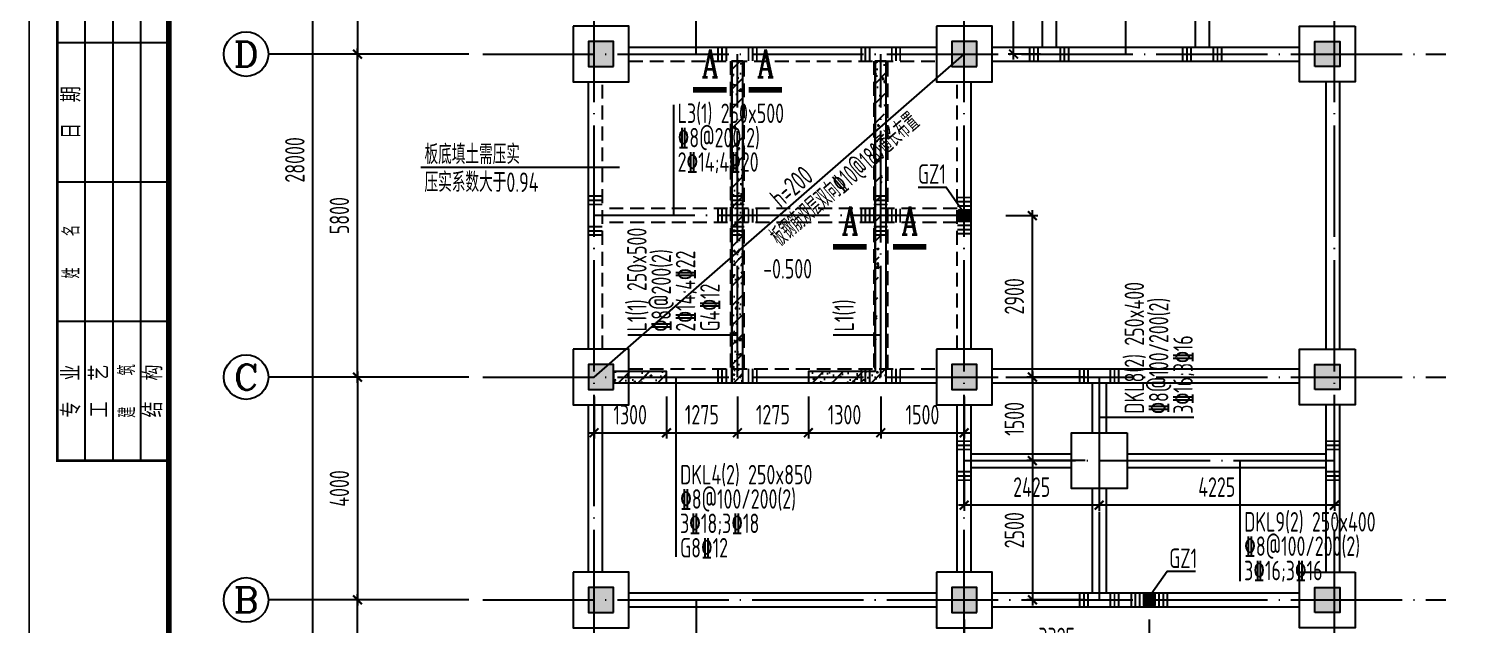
# Model space of a CAD drawing. Extents: x 297659 to 993057, y 192802 to 252212.
# Drawn here: x 646237 to 672320, y 208372 to 219072 of the extents above; entities that cross this region are included whole.
import ezdxf
from ezdxf.enums import TextEntityAlignment as Align

# ---------------------------------------------------------------- set-up
doc = ezdxf.new("R2010")
doc.units = 0
doc.header["$LTSCALE"] = 1000
doc.linetypes.add('3', pattern=[3.75, 2.5, -1.25])
doc.linetypes.add('DOTE', pattern=[2.42, 2, -0.2, 0.02, -0.2])
doc.layers.get('0').update_dxf_attribs({"linetype": 'CONTINUOUS'})
doc.layers.get('DEFPOINTS').update_dxf_attribs({"linetype": 'CONTINUOUS'})
for name, color, linetype in [('AXIS', 8, 'DOTE'), ('AXIS_DIM', 3, 'CONTINUOUS'), ('AXIS_TEXT', 3, 'CONTINUOUS'), ('COLU', 7, 'CONTINUOUS'), ('CT', 255, 'CONTINUOUS'), ('DIM', 3, 'CONTINUOUS'), ('FRAME', 3, 'CONTINUOUS'), ('HATCH', 8, 'CONTINUOUS'), ('S_BEAM', 4, 'CONTINUOUS'), ('S_BEAMDASH', 134, '3'), ('S_BEAMDIMMASS', 2, 'CONTINUOUS'), ('S_BEAMDIMMASSVER', 2, 'CONTINUOUS'), ('S_SUBBEAMHOOP', 1, 'CONTINUOUS'), ('TEXT', 7, 'CONTINUOUS'), ('THIN', 7, 'CONTINUOUS'), ('TK', 211, 'CONTINUOUS'), ('柱涂实', 54, 'CONTINUOUS'), ('砼墙-细线', 3, 'CONTINUOUS')]:
    doc.layers.add(name, color=color, linetype=linetype)
doc.styles.add('_AXIS', font='complex.shx', dxfattribs={"bigfont": 'gbcbig.shx'})
doc.styles.add('COMPLEX', font='COMPLEX')
doc.styles.add('DXFS', font='txt.shx', dxfattribs={"width": 0.7, "bigfont": 'dxfs.shx'})
doc.styles.add('TSSD_Dimension', font='tssdeng.shx', dxfattribs={"width": 0.7, "bigfont": 'hztxt.shx'})
doc.styles.add('TSSD_Rein', font='tssdeng.shx', dxfattribs={"width": 0.7, "bigfont": 'hztxt.shx'})
doc.dimstyles.new('TSSD_100_100', dxfattribs={"dimtxt": 350, "dimasz": 150, "dimexe": 100, "dimexo": 250, "dimgap": 150, "dimtad": 1, "dimdec": 0, "dimzin": 0, "dimdsep": 46, "dimtxsty": 'TSSD_Dimension', "dimblk": 'ARCHTICK', "dimcen": 0, "dimdle": 100, "dimclrd": 3, "dimclre": 3, "dimclrt": 7, "dimadec": 0, "dimazin": 0, "dimtfac": 1, "dimtdec": 0, "dimtix": 1, "dimtmove": 2, "dimatfit": 3, "dimfxl": 100, "dimtolj": 1, "dimtzin": 0, "dimarcsym": 0})
pattern_1 = [(50, (0, 10), (358.63009, -31.37607), [37.5, -412.5]), (355, (0, 10), (-69.37567, 376.09607), [30, -330]), (100.4514, (29.9, 7.4), (289.25469, 344.71977), [31.8701, -350.57106]), (46.1842, (0, 110), (533.62052, -82.7595), [56.25, -618.75]), (96.6356, (44.47, 103.1), (467.33135, 487.05894), [47.80514, -525.8565]), (351.1842, (0, 110), (467.33097, 487.0593), [45, -495]), (21, (50, 85), (298.45353, -201.30945), [37.5, -412.5]), (326, (50, 85), (121.65767, 362.57502), [30, -330]), (71.4514, (74.87, 68.22), (420.11131, 161.26525), [31.8701, -350.57106]), (37.5, (0, 10), (6.079928, 166.446927), [0, -326, 0, -335, 0, -331.25]), (7.5, (0, 10), (131.53477, 197.205856), [0, -191, 0, -318.5, 0, -126.25]), (327.5, (-111.5, 10), (266.911218, -11.277436), [0, -125, 0, -390, 0, -517.5]), (317.5, (-161.5, 10), (291.593085, 50.05249), [0, -162.5, 0, -259, 0, -367.5]), (45, (0, 10), (-176.776695, 176.776695), [])]

# ---------------------------------------------------------------- blocks, each defined once
blk = doc.blocks.new('_ARCHTICK')
at = {"color": 0}
blk.add_lwpolyline([(-0.53, -0.53, 0.25, 0.25, 0), (0.53, 0.53, 0.5, 0.5, 0)], format="xyseb", dxfattribs=at)
blk = doc.blocks.new('*D550')
at = {"layer": 'AXIS_DIM', "color": 3, "lineweight": -2}
for p, q in [((654137, 208822), (652037, 208822)), ((652137, 202722), (652137, 208922)), ((654137, 202822), (652037, 202822))]:
    blk.add_line(p, q, dxfattribs=at)
at = {"layer": 'DEFPOINTS', "color": 0}
for p in [(652137, 208822), (654387, 208822), (654387, 202822)]:
    blk.add_point(p, dxfattribs=at)
at = {"layer": 'AXIS_DIM', "color": 3, "lineweight": -2, "xscale": 150, "yscale": 150, "zscale": 150}
for p, rotation in [((652137, 208822), 90), ((652137, 202822), 270)]:
    blk.add_blockref('_ARCHTICK', p, dxfattribs=dict(at, rotation=rotation))
at = {"layer": 'AXIS_DIM', "color": 7, "insert": (651812, 205822), "char_height": 350, "attachment_point": 5, "rotation": 90, "style": 'TSSD_Dimension'}
blk.add_mtext('\\A1;6000', dxfattribs=at)
blk = doc.blocks.new('*D551')
at = {"layer": 'AXIS_DIM', "color": 3, "lineweight": -2}
for p, q in [((652137, 212922), (652137, 208722)), ((654137, 212822), (652037, 212822)), ((654137, 208822), (652037, 208822))]:
    blk.add_line(p, q, dxfattribs=at)
at = {"layer": 'DEFPOINTS', "color": 0}
for p in [(654387, 212822), (652137, 208822), (654387, 208822)]:
    blk.add_point(p, dxfattribs=at)
at = {"layer": 'AXIS_DIM', "color": 3, "lineweight": -2, "xscale": 150, "yscale": 150, "zscale": 150}
for p, rotation in [((652137, 212822), 90), ((652137, 208822), 270)]:
    blk.add_blockref('_ARCHTICK', p, dxfattribs=dict(at, rotation=rotation))
at = {"layer": 'AXIS_DIM', "color": 7, "insert": (651812, 210822), "char_height": 350, "attachment_point": 5, "rotation": 90, "style": 'TSSD_Dimension'}
blk.add_mtext('\\A1;4000', dxfattribs=at)
blk = doc.blocks.new('*D552')
at = {"layer": 'AXIS_DIM', "color": 3, "lineweight": -2}
for p, q in [((654137, 224622), (652037, 224622)), ((652137, 224722), (652137, 218522)), ((654137, 218622), (652037, 218622))]:
    blk.add_line(p, q, dxfattribs=at)
at = {"layer": 'DEFPOINTS', "color": 0}
for p in [(654387, 224622), (652137, 218622), (654387, 218622)]:
    blk.add_point(p, dxfattribs=at)
at = {"layer": 'AXIS_DIM', "color": 3, "lineweight": -2, "xscale": 150, "yscale": 150, "zscale": 150}
for p, rotation in [((652137, 224622), 90), ((652137, 218622), 270)]:
    blk.add_blockref('_ARCHTICK', p, dxfattribs=dict(at, rotation=rotation))
at = {"layer": 'AXIS_DIM', "color": 7, "insert": (651812, 221622), "char_height": 350, "attachment_point": 5, "rotation": 90, "style": 'TSSD_Dimension'}
blk.add_mtext('\\A1;6000', dxfattribs=at)
blk = doc.blocks.new('*D553')
at = {"layer": 'AXIS_DIM', "color": 3, "lineweight": -2}
for p, q in [((654137, 230722), (651237, 230722)), ((651337, 202622), (651337, 230822)), ((654137, 202722), (651237, 202722))]:
    blk.add_line(p, q, dxfattribs=at)
at = {"layer": 'DEFPOINTS', "color": 0}
for p in [(651337, 230722), (654387, 230722), (654387, 202722)]:
    blk.add_point(p, dxfattribs=at)
at = {"layer": 'AXIS_DIM', "color": 3, "lineweight": -2, "xscale": 150, "yscale": 150, "zscale": 150}
for p, rotation in [((651337, 230722), 90), ((651337, 202722), 270)]:
    blk.add_blockref('_ARCHTICK', p, dxfattribs=dict(at, rotation=rotation))
at = {"layer": 'AXIS_DIM', "color": 7, "insert": (651012, 216722), "char_height": 350, "attachment_point": 5, "rotation": 90, "style": 'TSSD_Dimension'}
blk.add_mtext('\\A1;28000', dxfattribs=at)
blk = doc.blocks.new('_AXISO')
blk.add_circle((0, 0), 0.5)
at = {"layer": 'AXIS_TEXT', "style": 'COMPLEX', "width": 1.041667}
blk.add_attdef('A', text='', height=0.56, dxfattribs=at).set_placement((-0.25, -0.28), (0.25, -0.28), align=Align.FIT)
blk = doc.blocks.new('*D556')
at = {"layer": 'AXIS_DIM', "color": 3, "lineweight": -2}
for p, q in [((654137, 218622), (652037, 218622)), ((652137, 212722), (652137, 218722)), ((654137, 212822), (652037, 212822))]:
    blk.add_line(p, q, dxfattribs=at)
at = {"layer": 'DEFPOINTS', "color": 0}
for p in [(652137, 218622), (654387, 218622), (654387, 212822)]:
    blk.add_point(p, dxfattribs=at)
at = {"layer": 'AXIS_DIM', "color": 3, "lineweight": -2, "xscale": 150, "yscale": 150, "zscale": 150}
for p, rotation in [((652137, 218622), 90), ((652137, 212822), 270)]:
    blk.add_blockref('_ARCHTICK', p, dxfattribs=dict(at, rotation=rotation))
at = {"layer": 'AXIS_DIM', "color": 7, "insert": (651812, 215722), "char_height": 350, "attachment_point": 5, "rotation": 90, "style": 'TSSD_Dimension'}
blk.add_mtext('\\A1;5800', dxfattribs=at)
blk = doc.blocks.new('*D563')
at = {"layer": 'DEFPOINTS', "color": 0}
for p in [(663924, 222121), (664655, 222121), (664655, 218622)]:
    blk.add_point(p, dxfattribs=at)
at = {"layer": 'DIM', "color": 3, "lineweight": -2}
for p, q in [((664405, 222121), (663824, 222121)), ((663924, 218522), (663924, 222221)), ((664405, 218622), (663824, 218622))]:
    blk.add_line(p, q, dxfattribs=at)
at = {"layer": 'DIM', "color": 3, "lineweight": -2, "xscale": 150, "yscale": 150, "zscale": 150}
for p, rotation in [((663924, 222121), 90), ((663924, 218622), 270)]:
    blk.add_blockref('_ARCHTICK', p, dxfattribs=dict(at, rotation=rotation))
at = {"layer": 'DIM', "color": 7, "insert": (663599, 220372), "char_height": 350, "attachment_point": 5, "rotation": 90, "style": 'TSSD_Dimension'}
blk.add_mtext('\\A1;3500', dxfattribs=at)
blk = doc.blocks.new('*D453')
at = {"layer": 'DEFPOINTS', "color": 0}
for p in [(665462, 212822), (664262, 211322), (665462, 211322)]:
    blk.add_point(p, dxfattribs=at)
at = {"layer": 'DIM', "color": 3, "lineweight": -2}
for p, q in [((664262, 212922), (664262, 211222)), ((665212, 212822), (664162, 212822)), ((665212, 211322), (664162, 211322))]:
    blk.add_line(p, q, dxfattribs=at)
at = {"layer": 'DIM', "color": 3, "lineweight": -2, "xscale": 150, "yscale": 150, "zscale": 150}
for p, rotation in [((664262, 212822), 90), ((664262, 211322), 270)]:
    blk.add_blockref('_ARCHTICK', p, dxfattribs=dict(at, rotation=rotation))
at = {"layer": 'DIM', "color": 7, "insert": (663937, 212072), "char_height": 350, "attachment_point": 5, "rotation": 90, "style": 'TSSD_Dimension'}
blk.add_mtext('\\A1;1500', dxfattribs=at)
blk = doc.blocks.new('*D454')
at = {"layer": 'DEFPOINTS', "color": 0}
for p in [(665462, 211322), (669687, 211322), (665462, 210522)]:
    blk.add_point(p, dxfattribs=at)
at = {"layer": 'DIM', "color": 3, "lineweight": -2}
for p, q in [((665462, 211072), (665462, 210422)), ((669687, 211072), (669687, 210422)), ((669787, 210522), (665362, 210522))]:
    blk.add_line(p, q, dxfattribs=at)
at = {"layer": 'DIM', "color": 3, "lineweight": -2, "xscale": 150, "yscale": 150, "zscale": 150}
for p, rotation in [((665462, 210522), 179.9999999999925), ((669687, 210522), 359.9999999999925)]:
    blk.add_blockref('_ARCHTICK', p, dxfattribs=dict(at, rotation=rotation))
at = {"layer": 'DIM', "color": 7, "insert": (667574, 210847), "char_height": 350, "attachment_point": 5, "style": 'TSSD_Dimension'}
blk.add_mtext('\\A1;4225', dxfattribs=at)
blk = doc.blocks.new('*D455')
at = {"layer": 'DEFPOINTS', "color": 0}
for p in [(663037, 211322), (665462, 211322), (663037, 210522)]:
    blk.add_point(p, dxfattribs=at)
at = {"layer": 'DIM', "color": 3, "lineweight": -2}
for p, q in [((663037, 211072), (663037, 210422)), ((665462, 211072), (665462, 210422)), ((665562, 210522), (662937, 210522))]:
    blk.add_line(p, q, dxfattribs=at)
at = {"layer": 'DIM', "color": 3, "lineweight": -2, "xscale": 150, "yscale": 150, "zscale": 150, "rotation": 180}
blk.add_blockref('_ARCHTICK', (663037, 210522), dxfattribs=at)
at = {"layer": 'DIM', "color": 3, "lineweight": -2, "xscale": 150, "yscale": 150, "zscale": 150}
blk.add_blockref('_ARCHTICK', (665462, 210522), dxfattribs=at)
at = {"layer": 'DIM', "color": 7, "insert": (664249, 210847), "char_height": 350, "attachment_point": 5, "style": 'TSSD_Dimension'}
blk.add_mtext('\\A1;2425', dxfattribs=at)
blk = doc.blocks.new('*D456')
at = {"layer": 'DEFPOINTS', "color": 0}
for p in [(665462, 211322), (664262, 208822), (665462, 208822)]:
    blk.add_point(p, dxfattribs=at)
at = {"layer": 'DIM', "color": 3, "lineweight": -2}
for p, q in [((665212, 211322), (664162, 211322)), ((664262, 211422), (664262, 208722)), ((665212, 208822), (664162, 208822))]:
    blk.add_line(p, q, dxfattribs=at)
at = {"layer": 'DIM', "color": 3, "lineweight": -2, "xscale": 150, "yscale": 150, "zscale": 150}
for p, rotation in [((664262, 211322), 90), ((664262, 208822), 270)]:
    blk.add_blockref('_ARCHTICK', p, dxfattribs=dict(at, rotation=rotation))
at = {"layer": 'DIM', "color": 7, "insert": (663937, 210072), "char_height": 350, "attachment_point": 5, "rotation": 90, "style": 'TSSD_Dimension'}
blk.add_mtext('\\A1;2500', dxfattribs=at)
blk = doc.blocks.new('TK-A2+(743X420)')
at = {"layer": 'FRAME', "lineweight": 18}
blk.add_line((687183, 192802), (687183, 234802), dxfattribs=at)
at = {"layer": 'FRAME'}
for points in [[(687193, 234812, 20, 20, 0), (687193, 192812, 20, 20, 0), (761483, 192812, 20, 20, 0), (761483, 234812, 20, 20, 0)], [(689693, 233812, 100, 100, 0), (689693, 193812, 100, 100, 0), (760483, 193812, 100, 100, 0), (760483, 233812, 100, 100, 0)]]:
    blk.add_lwpolyline(points, format="xyseb", close=True, dxfattribs=at)
blk.add_lwpolyline([(689693, 233812, 50, 50, 0), (687693, 233812, 50, 50, 0), (687693, 211312, 50, 50, 0), (689693, 211312, 50, 50, 0)], format="xyseb", dxfattribs=at)
for points in [[(688193, 211312), (688193, 233812)], [(688693, 211312), (688693, 233812)], [(689193, 211312), (689193, 233812)], [(689693, 218812), (687693, 218812)], [(689693, 216312), (687693, 216312)], [(689693, 213812), (687693, 213812)]]:
    blk.add_lwpolyline(points, dxfattribs=at)
at = {"layer": 'FRAME', "char_height": 300, "attachment_point": 5, "rotation": 90, "style": 'DXFS'}
for s, insert, width in [('{\\f宋体|b0|i0|c134|p2;日\\Ftxt.shx,dxfs.shx|c134;  \\f宋体|b0|i0|c134|p2;期\\P}', (687943, 217562), 1132.5), ('姓   名', (687943, 215062), 1185), ('{\\f宋体|b0|i0|c134|p2;专\\Ftxt.shx,dxfs.shx|c134;  \\f宋体|b0|i0|c134|p2;业\\P}', (687943, 212562), 1203.38), ('{\\f宋体|b0|i0|c134|p2;工\\Ftxt.shx,dxfs.shx|c134;  \\f宋体|b0|i0|c134|p2;艺\\P}', (688443, 212562), 1177.12), ('建   筑', (688943, 212562), 1206), ('{\\f宋体|b0|i0|c134|p2;结\\Ftxt.shx,dxfs.shx|c134;  \\f宋体|b0|i0|c134|p2;构\\P}', (689413, 212562), 1192.88)]:
    blk.add_mtext(s, dxfattribs=dict(at, insert=insert, width=width))
blk = doc.blocks.new('*D546')
at = {"layer": 'DEFPOINTS', "color": 0}
for p in [(660237, 212722), (661537, 212722), (661537, 211822)]:
    blk.add_point(p, dxfattribs=at)
at = {"layer": 'DIM', "color": 3, "lineweight": -2}
for p, q in [((660237, 212472), (660237, 211722)), ((661537, 212472), (661537, 211722)), ((660137, 211822), (661637, 211822))]:
    blk.add_line(p, q, dxfattribs=at)
at = {"layer": 'DIM', "color": 3, "lineweight": -2, "xscale": 150, "yscale": 150, "zscale": 150, "rotation": 180}
blk.add_blockref('_ARCHTICK', (660237, 211822), dxfattribs=at)
at = {"layer": 'DIM', "color": 3, "lineweight": -2, "xscale": 150, "yscale": 150, "zscale": 150}
blk.add_blockref('_ARCHTICK', (661537, 211822), dxfattribs=at)
at = {"layer": 'DIM', "color": 7, "insert": (660887, 212147), "char_height": 350, "attachment_point": 5, "style": 'TSSD_Dimension'}
blk.add_mtext('\\A1;1300', dxfattribs=at)
blk = doc.blocks.new('*D547')
at = {"layer": 'DEFPOINTS', "color": 0}
for p in [(658962, 212722), (660237, 212722), (660237, 211822)]:
    blk.add_point(p, dxfattribs=at)
at = {"layer": 'DIM', "color": 3, "lineweight": -2}
for p, q in [((658962, 212472), (658962, 211722)), ((660237, 212472), (660237, 211722)), ((658862, 211822), (660337, 211822))]:
    blk.add_line(p, q, dxfattribs=at)
at = {"layer": 'DIM', "color": 3, "lineweight": -2, "xscale": 150, "yscale": 150, "zscale": 150, "rotation": 180}
blk.add_blockref('_ARCHTICK', (658962, 211822), dxfattribs=at)
at = {"layer": 'DIM', "color": 3, "lineweight": -2, "xscale": 150, "yscale": 150, "zscale": 150}
blk.add_blockref('_ARCHTICK', (660237, 211822), dxfattribs=at)
at = {"layer": 'DIM', "color": 7, "insert": (659600, 212147), "char_height": 350, "attachment_point": 5, "style": 'TSSD_Dimension'}
blk.add_mtext('\\A1;1275', dxfattribs=at)
blk = doc.blocks.new('*D548')
at = {"layer": 'DEFPOINTS', "color": 0}
for p in [(657687, 212722), (658962, 212722), (658962, 211822)]:
    blk.add_point(p, dxfattribs=at)
at = {"layer": 'DIM', "color": 3, "lineweight": -2}
for p, q in [((657687, 212472), (657687, 211722)), ((658962, 212472), (658962, 211722)), ((657587, 211822), (659062, 211822))]:
    blk.add_line(p, q, dxfattribs=at)
at = {"layer": 'DIM', "color": 3, "lineweight": -2, "xscale": 150, "yscale": 150, "zscale": 150, "rotation": 180}
blk.add_blockref('_ARCHTICK', (657687, 211822), dxfattribs=at)
at = {"layer": 'DIM', "color": 3, "lineweight": -2, "xscale": 150, "yscale": 150, "zscale": 150}
blk.add_blockref('_ARCHTICK', (658962, 211822), dxfattribs=at)
at = {"layer": 'DIM', "color": 7, "insert": (658324, 212147), "char_height": 350, "attachment_point": 5, "style": 'TSSD_Dimension'}
blk.add_mtext('\\A1;1275', dxfattribs=at)
blk = doc.blocks.new('*D549')
at = {"layer": 'DEFPOINTS', "color": 0}
for p in [(656387, 212722), (657687, 212722), (657687, 211822)]:
    blk.add_point(p, dxfattribs=at)
at = {"layer": 'DIM', "color": 3, "lineweight": -2}
for p, q in [((656387, 212472), (656387, 211722)), ((657687, 212472), (657687, 211722)), ((656287, 211822), (657787, 211822))]:
    blk.add_line(p, q, dxfattribs=at)
at = {"layer": 'DIM', "color": 3, "lineweight": -2, "xscale": 150, "yscale": 150, "zscale": 150, "rotation": 180}
blk.add_blockref('_ARCHTICK', (656387, 211822), dxfattribs=at)
at = {"layer": 'DIM', "color": 3, "lineweight": -2, "xscale": 150, "yscale": 150, "zscale": 150}
blk.add_blockref('_ARCHTICK', (657687, 211822), dxfattribs=at)
at = {"layer": 'DIM', "color": 7, "insert": (657037, 212147), "char_height": 350, "attachment_point": 5, "style": 'TSSD_Dimension'}
blk.add_mtext('\\A1;1300', dxfattribs=at)
blk = doc.blocks.new('*D574')
at = {"layer": 'DEFPOINTS', "color": 0}
for p in [(663537, 215722), (664262, 215722), (663537, 212822)]:
    blk.add_point(p, dxfattribs=at)
at = {"layer": 'DIM', "color": 3, "lineweight": -2}
for p, q in [((663787, 215722), (664362, 215722)), ((664262, 212722), (664262, 215822)), ((663787, 212822), (664362, 212822))]:
    blk.add_line(p, q, dxfattribs=at)
at = {"layer": 'DIM', "color": 3, "lineweight": -2, "xscale": 150, "yscale": 150, "zscale": 150}
for p, rotation in [((664262, 215722), 90), ((664262, 212822), 270)]:
    blk.add_blockref('_ARCHTICK', p, dxfattribs=dict(at, rotation=rotation))
at = {"layer": 'DIM', "color": 7, "insert": (663937, 214272), "char_height": 350, "attachment_point": 5, "rotation": 90, "style": 'TSSD_Dimension'}
blk.add_mtext('\\A1;2900', dxfattribs=at)
blk = doc.blocks.new('*D575')
at = {"layer": 'DEFPOINTS', "color": 0}
for p in [(661537, 212722), (663037, 212722), (663037, 211822)]:
    blk.add_point(p, dxfattribs=at)
at = {"layer": 'DIM', "color": 3, "lineweight": -2}
for p, q in [((661537, 212472), (661537, 211722)), ((663037, 212472), (663037, 211722)), ((661437, 211822), (663137, 211822))]:
    blk.add_line(p, q, dxfattribs=at)
at = {"layer": 'DIM', "color": 3, "lineweight": -2, "xscale": 150, "yscale": 150, "zscale": 150, "rotation": 180}
blk.add_blockref('_ARCHTICK', (661537, 211822), dxfattribs=at)
at = {"layer": 'DIM', "color": 3, "lineweight": -2, "xscale": 150, "yscale": 150, "zscale": 150}
blk.add_blockref('_ARCHTICK', (663037, 211822), dxfattribs=at)
at = {"layer": 'DIM', "color": 7, "insert": (662287, 212147), "char_height": 350, "attachment_point": 5, "style": 'TSSD_Dimension'}
blk.add_mtext('\\A1;1500', dxfattribs=at)
blk = doc.blocks.new('*D577')
at = {"layer": 'DEFPOINTS', "color": 0}
for p in [(663037, 208722), (666362, 208722), (663037, 207822)]:
    blk.add_point(p, dxfattribs=at)
at = {"layer": 'DIM', "color": 3, "lineweight": -2}
for p, q in [((663037, 208472), (663037, 207722)), ((666362, 208472), (666362, 207722)), ((666462, 207822), (662937, 207822))]:
    blk.add_line(p, q, dxfattribs=at)
at = {"layer": 'DIM', "color": 3, "lineweight": -2, "xscale": 150, "yscale": 150, "zscale": 150, "rotation": 180}
blk.add_blockref('_ARCHTICK', (663037, 207822), dxfattribs=at)
at = {"layer": 'DIM', "color": 3, "lineweight": -2, "xscale": 150, "yscale": 150, "zscale": 150}
blk.add_blockref('_ARCHTICK', (666362, 207822), dxfattribs=at)
at = {"layer": 'DIM', "color": 7, "insert": (664699, 208147), "char_height": 350, "attachment_point": 5, "style": 'TSSD_Dimension'}
blk.add_mtext('\\A1;3325', dxfattribs=at)

msp = doc.modelspace()

# ---------------------------------------------------------------- hatches: boundary and pattern name
at = {"layer": 'HATCH'}
h = msp.add_hatch(dxfattribs=at)
h.set_pattern_fill('ARMORED', color=256, scale=50, style=0)
h.set_pattern_definition(pattern_1)
h.paths.add_polyline_path([(659061.971, 218496.708), (658861.971, 218496.708), (658861.971, 212721.708), (659061.971, 212721.708)])
h = msp.add_hatch(dxfattribs=at)
h.set_pattern_fill('ARMORED', color=256, scale=50, style=0)
h.set_pattern_definition(pattern_1)
edge = h.paths.add_edge_path()
edge.add_line((661438.248, 212921.708), (660236.971, 212921.708))
edge.add_line((660236.971, 212921.708), (660236.971, 212721.708))
edge.add_line((660236.971, 212721.708), (661636.971, 212721.708))
edge.add_line((661636.971, 212721.708), (661636.971, 218496.708))
edge.add_line((661636.971, 218496.708), (661436.971, 218496.708))
edge.add_line((661436.971, 218496.708), (661436.971, 212921.708))
edge.add_line((661636.971, 212971.708), (661636.971, 218496.708))
h = msp.add_hatch(dxfattribs=at)
h.set_pattern_fill('ARMORED', color=256, scale=50, style=0)
h.set_pattern_definition([(50, (64400, 10), (358.63009, -31.37607), [37.5, -412.5]), (355, (64400, 10), (-69.37567, 376.09607), [30, -330]), (100.4514, (64429.9, 7.4), (289.2547, 344.71977), [31.8701, -350.57106]), (46.1842, (64400, 110), (533.62052, -82.7595), [56.25, -618.75]), (96.6356, (64444.47, 103.1), (467.33135, 487.05894), [47.80514, -525.8565]), (351.1842, (64400, 110), (467.33097, 487.0593), [45, -495]), (21, (64450, 85), (298.45353, -201.30945), [37.5, -412.5]), (326, (64450, 85), (121.65767, 362.57502), [30, -330]), (71.4514, (64474.87, 68.22), (420.11131, 161.26525), [31.8701, -350.57106]), (37.5, (64400, 10), (6.079928, 166.446927), [0, -326, 0, -335, 0, -331.25]), (7.5, (64400, 10), (131.53477, 197.205856), [0, -191, 0, -318.5, 0, -126.25]), (327.5, (64288.5, 10), (266.911218, -11.277436), [0, -125, 0, -390, 0, -517.5]), (317.5, (64238.5, 10), (291.593085, 50.05249), [0, -162.5, 0, -259, 0, -367.5]), (45, (64400, 10), (-176.7767, 176.7767), [])])
h.paths.add_polyline_path([(657686.971, 212721.708), (657686.971, 212921.708), (656736.971, 212921.708), (656736.971, 212721.708)])
at = {"layer": '柱涂实'}
for points in [[(656736.971, 218846.708), (656286.971, 218846.708), (656286.971, 218396.708), (656736.971, 218396.708)], [(663261.971, 218846.708), (662811.971, 218846.708), (662811.971, 218396.708), (663261.971, 218396.708)], [(669336.971, 218846.708), (669786.971, 218846.708), (669786.971, 218396.708), (669336.971, 218396.708)], [(663136.971, 215821.708), (662936.971, 215821.708), (662936.971, 215621.708), (663136.971, 215621.708)], [(656736.971, 213046.708), (656286.971, 213046.708), (656286.971, 212596.708), (656736.971, 212596.708)], [(663261.971, 213046.708), (662811.971, 213046.708), (662811.971, 212596.708), (663261.971, 212596.708)], [(669336.971, 213046.708), (669786.971, 213046.708), (669786.971, 212596.708), (669336.971, 212596.708)], [(656736.971, 209046.708), (656286.971, 209046.708), (656286.971, 208596.708), (656736.971, 208596.708)], [(663261.971, 209046.708), (662811.971, 209046.708), (662811.971, 208596.708), (663261.971, 208596.708)], [(669336.971, 209046.708), (669786.971, 209046.708), (669786.971, 208596.708), (669336.971, 208596.708)], [(666461.971, 208721.708), (666261.971, 208721.708), (666261.971, 208921.708), (666461.971, 208921.708)]]:
    msp.add_hatch(color=256, dxfattribs=at).paths.add_polyline_path(points)

# ---------------------------------------------------------------- linework, layer by layer
at = {"layer": 'AXIS'}
for p, q in [((656386.971, 200821.708), (656386.971, 232621.708)), ((663036.971, 200821.708), (663036.971, 232621.708)), ((669686.971, 200821.708), (669686.971, 232621.708)), ((665937.342, 224621.708), (665937.342, 218621.708)), ((654386.971, 218621.708), (671686.971, 218621.708)), ((658961.971, 212821.708), (658961.971, 218621.708)), ((661536.971, 212821.708), (661536.971, 218621.708)), ((663036.971, 215721.708), (656386.971, 215721.708)), ((654386.971, 212821.708), (671686.971, 212821.708)), ((665461.971, 212821.708), (665461.971, 208821.708)), ((663036.971, 211321.708), (669686.971, 211321.708)), ((654386.971, 208821.708), (671686.971, 208821.708))]:
    msp.add_line(p, q, dxfattribs=at)
at = {"layer": 'AXIS_TEXT'}
for p, q in [((654136.971, 218621.708), (650537.045, 218621.708)), ((654136.971, 212821.708), (650537.045, 212821.708)), ((653636.971, 208821.708), (650537.045, 208821.708))]:
    msp.add_line(p, q, dxfattribs=at)
at = {"layer": 'COLU', "ltscale": 0.01}
for points in [[(656736.971, 218396.708), (656736.971, 218846.708), (656286.971, 218846.708), (656286.971, 218396.708)], [(663261.971, 218396.708), (663261.971, 218846.708), (662811.971, 218846.708), (662811.971, 218396.708)], [(669336.971, 218396.708), (669336.971, 218846.708), (669786.971, 218846.708), (669786.971, 218396.708)], [(663136.971, 215621.708), (663136.971, 215821.708), (662936.971, 215821.708), (662936.971, 215621.708)], [(656736.971, 212596.708), (656736.971, 213046.708), (656286.971, 213046.708), (656286.971, 212596.708)], [(663261.971, 212596.708), (663261.971, 213046.708), (662811.971, 213046.708), (662811.971, 212596.708)], [(669336.971, 212596.708), (669336.971, 213046.708), (669786.971, 213046.708), (669786.971, 212596.708)], [(656736.971, 208596.708), (656736.971, 209046.708), (656286.971, 209046.708), (656286.971, 208596.708)], [(663261.971, 208596.708), (663261.971, 209046.708), (662811.971, 209046.708), (662811.971, 208596.708)], [(669336.971, 208596.708), (669336.971, 209046.708), (669786.971, 209046.708), (669786.971, 208596.708)], [(666461.971, 208921.708), (666461.971, 208721.708), (666261.971, 208721.708), (666261.971, 208921.708)]]:
    msp.add_lwpolyline(points, close=True, dxfattribs=at)
at = {"layer": 'CT'}
for points in [[(656011.971, 219121.708), (656011.971, 218121.708), (657011.971, 218121.708), (657011.971, 219121.708)], [(662536.971, 219121.708), (662536.971, 218121.708), (663536.971, 218121.708), (663536.971, 219121.708)], [(670061.971, 219121.708), (670061.971, 218121.708), (669061.971, 218121.708), (669061.971, 219121.708)], [(656011.971, 213321.708), (656011.971, 212321.708), (657011.971, 212321.708), (657011.971, 213321.708)], [(662536.971, 213321.708), (662536.971, 212321.708), (663536.971, 212321.708), (663536.971, 213321.708)], [(670061.971, 213321.708), (670061.971, 212321.708), (669061.971, 212321.708), (669061.971, 213321.708)], [(665961.971, 211821.708), (665961.971, 210821.708), (664961.971, 210821.708), (664961.971, 211821.708)], [(656011.971, 209321.708), (656011.971, 208321.708), (657011.971, 208321.708), (657011.971, 209321.708)], [(662536.971, 209321.708), (662536.971, 208321.708), (663536.971, 208321.708), (663536.971, 209321.708)], [(670061.971, 209321.708), (670061.971, 208321.708), (669061.971, 208321.708), (669061.971, 209321.708)]]:
    msp.add_lwpolyline(points, close=True, dxfattribs=at)
at = {"layer": 'S_BEAM'}
for p, q in [((664437.342, 224521.708), (664437.342, 218746.708)), ((667437.342, 224521.708), (667437.342, 218746.708)), ((664687.342, 221621.437), (664687.342, 218746.708)), ((667187.342, 221621.437), (667187.342, 218746.708)), ((657011.971, 218746.708), (662536.971, 218746.708)), ((663536.971, 218746.708), (669061.971, 218746.708)), ((658861.971, 212721.708), (658861.971, 218496.708)), ((659061.971, 212721.708), (659061.971, 218496.708)), ((661436.971, 212971.708), (661436.971, 218496.708)), ((661636.971, 212971.708), (661636.971, 218496.708)), ((663536.971, 218496.708), (669061.971, 218496.708)), ((656286.971, 213321.708), (656286.971, 218121.708)), ((663161.971, 213321.708), (663161.971, 218121.708)), ((669536.971, 213321.708), (669536.971, 218121.708)), ((669786.971, 213321.708), (669786.971, 218121.708)), ((663536.971, 212971.708), (669061.971, 212971.708)), ((657011.971, 212721.708), (662536.971, 212721.708)), ((663536.971, 212721.708), (669061.971, 212721.708)), ((665336.971, 212721.708), (665336.971, 211821.708)), ((665586.971, 212721.708), (665586.971, 211821.708)), ((656286.971, 209321.708), (656286.971, 212321.708)), ((656536.971, 209321.708), (656536.971, 212321.708)), ((662911.971, 209321.708), (662911.971, 212321.708)), ((663161.971, 209321.708), (663161.971, 212321.708)), ((669536.971, 209321.708), (669536.971, 212321.708)), ((669786.971, 209321.708), (669786.971, 212321.708)), ((663161.971, 211446.708), (664961.971, 211446.708)), ((665961.971, 211446.708), (669536.971, 211446.708)), ((663161.971, 211196.708), (664961.971, 211196.708)), ((665961.971, 211196.708), (669536.971, 211196.708)), ((665336.971, 210821.708), (665336.971, 208946.708)), ((665586.971, 210821.708), (665586.971, 208946.708)), ((657011.971, 208946.708), (662536.971, 208946.708)), ((663536.971, 208946.708), (669061.971, 208946.708)), ((657011.971, 208696.708), (662536.971, 208696.708)), ((663536.971, 208696.708), (669061.971, 208696.708))]:
    msp.add_line(p, q, dxfattribs=at)
at = {"layer": 'S_BEAMDASH', "ltscale": 0.1}
for p, q in [((657011.971, 218496.708), (662536.971, 218496.708)), ((658836.971, 218496.708), (658836.971, 212971.708)), ((659086.971, 212971.708), (659086.971, 218496.708)), ((661411.971, 218496.708), (661411.971, 212971.708)), ((661661.971, 212971.708), (661661.971, 218496.708)), ((656536.971, 213321.708), (656536.971, 218121.708)), ((662911.971, 213321.708), (662911.971, 218121.708)), ((662911.971, 215846.708), (656536.971, 215846.708)), ((662911.971, 215596.708), (656536.971, 215596.708)), ((657011.971, 212971.708), (662536.971, 212971.708))]:
    msp.add_line(p, q, dxfattribs=at)
at = {"layer": 'S_BEAMDIMMASS'}
for p, q in [((658219.734, 218621.708), (658219.734, 219874.511)), ((656843.373, 216586.462), (653276.291, 216586.462)), ((657857.481, 212821.708), (657857.481, 209593.935)), ((667990.431, 211321.708), (667990.431, 209154.975)), ((658219.734, 208821.708), (658219.734, 206043.632))]:
    msp.add_line(p, q, dxfattribs=at)
at = {"layer": 'S_BEAMDIMMASSVER', "ltscale": 0.01}
for p, q in [((657821.348, 215721.708), (657821.348, 217709.582)), ((658961.971, 213572.912), (656996.234, 213572.912)), ((661536.971, 213572.912), (660681.108, 213572.912)), ((667160.462, 212096.625), (665461.971, 212096.625))]:
    msp.add_line(p, q, dxfattribs=at)
at = {"layer": 'S_SUBBEAMHOOP', "ltscale": 0.01, "const_width": 35}
for points in [[(658611.971, 218496.708), (658611.971, 218746.708)], [(658686.971, 218496.708), (658686.971, 218746.708)], [(658761.971, 218496.708), (658761.971, 218746.708)], [(659161.971, 218496.708), (659161.971, 218746.708)], [(659236.971, 218496.708), (659236.971, 218746.708)], [(659311.971, 218496.708), (659311.971, 218746.708)], [(661186.971, 218496.708), (661186.971, 218746.708)], [(661261.971, 218496.708), (661261.971, 218746.708)], [(661336.971, 218496.708), (661336.971, 218746.708)], [(661736.971, 218496.708), (661736.971, 218746.708)], [(661811.971, 218496.708), (661811.971, 218746.708)], [(661886.971, 218496.708), (661886.971, 218746.708)], [(664212.342, 218496.708), (664212.342, 218746.708)], [(664287.342, 218496.708), (664287.342, 218746.708)], [(664362.342, 218496.708), (664362.342, 218746.708)], [(664762.342, 218496.708), (664762.342, 218746.708)], [(664837.342, 218496.708), (664837.342, 218746.708)], [(664912.342, 218496.708), (664912.342, 218746.708)], [(666962.342, 218496.708), (666962.342, 218746.708)], [(667037.342, 218496.708), (667037.342, 218746.708)], [(667112.342, 218496.708), (667112.342, 218746.708)], [(667512.342, 218496.708), (667512.342, 218746.708)], [(667587.342, 218496.708), (667587.342, 218746.708)], [(667662.342, 218496.708), (667662.342, 218746.708)], [(656536.971, 216071.708), (656286.971, 216071.708)], [(656536.971, 215996.708), (656286.971, 215996.708)], [(659086.971, 216071.708), (658836.971, 216071.708)], [(659086.971, 215996.708), (658836.971, 215996.708)], [(661661.971, 216071.708), (661411.971, 216071.708)], [(661661.971, 215996.708), (661411.971, 215996.708)], [(663161.971, 216046.708), (662911.971, 216046.708)], [(663161.971, 215971.708), (662911.971, 215971.708)], [(656536.971, 215921.708), (656286.971, 215921.708)], [(658611.971, 215596.708), (658611.971, 215846.708)], [(658686.971, 215596.708), (658686.971, 215846.708)], [(658761.971, 215596.708), (658761.971, 215846.708)], [(659086.971, 215921.708), (658836.971, 215921.708)], [(659161.971, 215596.708), (659161.971, 215846.708)], [(659236.971, 215596.708), (659236.971, 215846.708)], [(659311.971, 215596.708), (659311.971, 215846.708)], [(661186.971, 215596.708), (661186.971, 215846.708)], [(661261.971, 215596.708), (661261.971, 215846.708)], [(661336.971, 215596.708), (661336.971, 215846.708)], [(661661.971, 215921.708), (661411.971, 215921.708)], [(661736.971, 215596.708), (661736.971, 215846.708)], [(661811.971, 215596.708), (661811.971, 215846.708)], [(661886.971, 215596.708), (661886.971, 215846.708)], [(663161.971, 215896.708), (662911.971, 215896.708)], [(656536.971, 215521.708), (656286.971, 215521.708)], [(656536.971, 215446.708), (656286.971, 215446.708)], [(659086.971, 215521.708), (658836.971, 215521.708)], [(659086.971, 215446.708), (658836.971, 215446.708)], [(661661.971, 215521.708), (661411.971, 215521.708)], [(661661.971, 215446.708), (661411.971, 215446.708)], [(663161.971, 215546.708), (662911.971, 215546.708)], [(663161.971, 215471.708), (662911.971, 215471.708)], [(656536.971, 215371.708), (656286.971, 215371.708)], [(659086.971, 215371.708), (658836.971, 215371.708)], [(661661.971, 215371.708), (661411.971, 215371.708)], [(663161.971, 215396.708), (662911.971, 215396.708)], [(658611.971, 212721.708), (658611.971, 212971.708)], [(658686.971, 212721.708), (658686.971, 212971.708)], [(658761.971, 212721.708), (658761.971, 212971.708)], [(659161.971, 212721.708), (659161.971, 212971.708)], [(659236.971, 212721.708), (659236.971, 212971.708)], [(659311.971, 212721.708), (659311.971, 212971.708)], [(661186.971, 212721.708), (661186.971, 212971.708)], [(661261.971, 212721.708), (661261.971, 212971.708)], [(661336.971, 212721.708), (661336.971, 212971.708)], [(661736.971, 212721.708), (661736.971, 212971.708)], [(661811.971, 212721.708), (661811.971, 212971.708)], [(661886.971, 212721.708), (661886.971, 212971.708)], [(665111.971, 212721.708), (665111.971, 212971.708)], [(665186.971, 212721.708), (665186.971, 212971.708)], [(665261.971, 212721.708), (665261.971, 212971.708)], [(665661.971, 212721.708), (665661.971, 212971.708)], [(665736.971, 212721.708), (665736.971, 212971.708)], [(665811.971, 212721.708), (665811.971, 212971.708)], [(663161.971, 211671.708), (662911.971, 211671.708)], [(663161.971, 211596.708), (662911.971, 211596.708)], [(663161.971, 211521.708), (662911.971, 211521.708)], [(669786.971, 211671.708), (669536.971, 211671.708)], [(669786.971, 211596.708), (669536.971, 211596.708)], [(669786.971, 211521.708), (669536.971, 211521.708)], [(663161.971, 211121.708), (662911.971, 211121.708)], [(663161.971, 211046.708), (662911.971, 211046.708)], [(669786.971, 211121.708), (669536.971, 211121.708)], [(669786.971, 211046.708), (669536.971, 211046.708)], [(663161.971, 210971.708), (662911.971, 210971.708)], [(669786.971, 210971.708), (669536.971, 210971.708)], [(665111.971, 208696.708), (665111.971, 208946.708)], [(665186.971, 208696.708), (665186.971, 208946.708)], [(665261.971, 208696.708), (665261.971, 208946.708)], [(665661.971, 208696.708), (665661.971, 208946.708)], [(665736.971, 208696.708), (665736.971, 208946.708)], [(665811.971, 208696.708), (665811.971, 208946.708)], [(666036.971, 208696.708), (666036.971, 208946.708)], [(666111.971, 208696.708), (666111.971, 208946.708)], [(666186.971, 208696.708), (666186.971, 208946.708)], [(666536.971, 208696.708), (666536.971, 208946.708)], [(666611.971, 208696.708), (666611.971, 208946.708)], [(666686.971, 208696.708), (666686.971, 208946.708)]]:
    msp.add_lwpolyline(points, dxfattribs=at)
at = {"layer": 'TEXT'}
msp.add_line((656386.971, 212821.708), (663036.971, 218621.708), dxfattribs=at)
at = {"layer": 'TEXT', "const_width": 100}
for points in [[(658167.669, 217982.119), (658767.669, 217982.119)], [(659162.948, 217982.119), (659762.948, 217982.119)], [(660682.872, 215160.21), (661282.872, 215160.21)], [(661755.303, 215160.21), (662355.303, 215160.21)]]:
    msp.add_lwpolyline(points, dxfattribs=at)
at = {"layer": 'TEXT'}
for points in [[(662207.131, 216233.545), (662713.433, 216233.545), (663001.547, 215821.708)], [(667191.812, 209333.545), (666685.51, 209333.545), (666397.396, 208921.708)]]:
    msp.add_lwpolyline(points, dxfattribs=at)
at = {"layer": 'THIN', "const_width": 0.45}
msp.add_lwpolyline([(659425.626, 214531.998), (660700.458, 214531.998), (660400.458, 214231.998), (660100.458, 214531.998)], dxfattribs=at)
at = {"layer": '砼墙-细线'}
msp.add_lwpolyline([(659061.971, 218496.708), (658861.971, 218496.708), (658861.971, 212721.708), (659061.971, 212721.708)], close=True, dxfattribs=at)
for points in [[(661438.248, 212921.708), (660236.971, 212921.708), (660236.971, 212721.708), (661636.971, 212721.708), (661636.971, 218496.708), (661436.971, 218496.708), (661436.971, 212921.708)], [(657686.971, 212721.708), (657686.971, 212921.708), (656736.971, 212921.708), (656736.971, 212721.708), (657686.971, 212721.708)]]:
    msp.add_lwpolyline(points, dxfattribs=at)

# ---------------------------------------------------------------- block references
at = {"layer": 'AXIS_TEXT'}
ref = msp.add_blockref('_AXISO', (650137.045, 218621.708), dxfattribs=dict(at, xscale=800, yscale=800, zscale=800))
ref.add_attrib('A', 'D', dxfattribs={"height": 452.548, "style": '_AXIS', "width": 1.235294}).set_placement((649910.771, 218395.434), (650363.319, 218395.434), align=Align.FIT)
ref = msp.add_blockref('_AXISO', (650137.045, 212821.708), dxfattribs=dict(at, xscale=800, yscale=800, zscale=800))
ref.add_attrib('A', 'C', dxfattribs={"height": 452.548, "style": '_AXIS', "width": 1.4}).set_placement((649910.771, 212595.434), (650363.319, 212595.434), align=Align.FIT)
ref = msp.add_blockref('_AXISO', (650137.045, 208821.708), dxfattribs=dict(at, xscale=800, yscale=800, zscale=800))
ref.add_attrib('A', 'B', dxfattribs={"height": 452.548, "style": '_AXIS', "width": 1.235294}).set_placement((649910.771, 208595.434), (650363.319, 208595.434), align=Align.FIT)
at = {"layer": 'TK'}
msp.add_blockref('TK-A2+(743X420)', (-40945.957, 10), dxfattribs=at)

# ---------------------------------------------------------------- texts
at = {"layer": 'S_BEAMDIMMASS', "style": 'TSSD_Rein', "width": 0.7}
for s, height, p in [('板底填土需压实', 350, (653341.776, 216646.462)), ('压实系数大于0.94', 350, (653341.776, 216146.462)), ('DKL4(2) 250x850', 349.99999, (657932.768, 210895.854)), ('%%1328@100/200(2)', 349.99999, (657932.768, 210458.354)), ('3%%13218;3%%13218', 349.99999, (657932.768, 210020.854)), ('DKL9(2) 250x400', 349.99999, (668065.719, 210048.625)), ('%%1328@100/200(2)', 349.99999, (668065.719, 209611.125)), ('G8%%13212', 350, (657932.768, 209582.854)), ('3%%13216;3%%13216', 349.99999, (668065.719, 209173.625))]:
    msp.add_text(s, height=height, dxfattribs=at).set_placement(p)
at = {"layer": 'S_BEAMDIMMASSVER', "style": 'TSSD_Rein', "width": 0.7}
for s, height, rotation, p in [('L3(1) 250x500', 349.99999, 359.9999985, (657889.014, 217384.575)), ('%%1328@200(2)', 349.99999, 359.9999985, (657889.014, 216947.075)), ('2%%13214;4%%13220', 349.99999, 359.9999985, (657889.014, 216509.575)), ('L1(1) 250x500', 349.99999, 89.9999985, (657331.078, 213640.578)), ('%%1328@200(2)', 349.99999, 89.9999985, (657768.578, 213640.578)), ('2%%13214;4%%13222', 349.99999, 89.9999985, (658206.078, 213640.578)), ('G4%%13212', 350, 89.9999985, (658643.578, 213640.578)), ('DKL8(2) 250x400', 349.99999, 89.9999985, (666268.088, 212164.291)), ('L1(1)', 350, 89.9999985, (661054.169, 213640.578)), ('%%1328@100/200(2)', 349.99999, 89.9999985, (666705.588, 212164.291)), ('3%%13216;3%%13216', 349.99999, 89.9999985, (667143.088, 212164.291))]:
    msp.add_text(s, height=height, rotation=rotation, dxfattribs=at).set_placement(p)
at = {"layer": 'TEXT', "width": 0.7}
for s, height, style, p in [('A', 500, 'COMPLEX', (658322.153, 218207.222)), ('A', 500, 'COMPLEX', (659317.432, 218207.222)), ('GZ1', 350, 'TSSD_Rein', (662207.131, 216293.545)), ('A', 500, 'COMPLEX', (660837.356, 215385.314)), ('A', 500, 'COMPLEX', (661909.787, 215385.314)), ('GZ1', 350, 'TSSD_Rein', (666720.658, 209393.545))]:
    msp.add_text(s, height=height, dxfattribs=dict(at, style=style)).set_placement(p)
at = {"layer": 'TEXT', "style": 'TSSD_Rein'}
for s, width, p in [('板钢筋双层双向%%13210@180通长布置', 0.6, (659739.117, 215145.032)), ('h=200', 0.7, (659741.718, 215844.275))]:
    msp.add_text(s, height=350, rotation=41, dxfattribs=dict(at, width=width)).set_placement(p)
at = {"layer": 'THIN', "style": 'TSSD_Rein', "width": 0.7}
msp.add_text('-0.500', height=350, dxfattribs=at).set_placement((659425.626, 214591.998))

# ---------------------------------------------------------------- dimensions: what is measured, and where the dimension line sits
at = {"layer": 'AXIS_DIM'}
for p1, p2, distance, picture, middle in [((654386.971, 202721.708), (654386.971, 230721.708), 3049.927, '*D553', (651012.045, 216721.708)), ((654386.971, 224621.708), (654386.971, 218621.708), -2249.927, '*D552', (651812.045, 221621.708)), ((654386.971, 212821.708), (654386.971, 218621.708), 2249.927, '*D556', (651812.045, 215721.708)), ((654386.971, 212821.708), (654386.971, 208821.708), -2249.927, '*D551', (651812.045, 210821.708)), ((654386.971, 202821.708), (654386.971, 208821.708), 2249.927, '*D550', (651812.045, 205821.708))]:
    dim = msp.add_aligned_dim(p1=p1, p2=p2, distance=distance, dimstyle='TSSD_100_100', dxfattribs=at)
    dim.commit()
    dim.dimension.update_dxf_attribs({"geometry": picture, "text_midpoint": middle})
at = {"layer": 'DIM'}
for p1, p2, distance, picture, middle in [((664655.061, 218621.708), (664655.061, 222121.437), 731.348, '*D563', (663598.712, 220371.573)), ((665461.971, 212821.708), (665461.971, 211321.708), -1200, '*D453', (663936.971, 212071.708)), ((656386.971, 212721.708), (657686.971, 212721.708), -899.602, '*D549', (657036.971, 212147.106)), ((657686.971, 212721.708), (658961.971, 212721.708), -899.602, '*D548', (658324.471, 212147.106)), ((658961.971, 212721.708), (660237.24, 212721.708), -899.602, '*D547', (659599.605, 212147.106)), ((660237.24, 212721.708), (661536.971, 212721.708), -899.602, '*D546', (660887.105, 212147.106)), ((669686.971, 211321.708), (665461.971, 211321.708), 800, '*D454', (667574.471, 210846.708))]:
    dim = msp.add_aligned_dim(p1=p1, p2=p2, distance=distance, dimstyle='TSSD_100_100', dxfattribs=at)
    dim.commit()
    dim.dimension.update_dxf_attribs({"geometry": picture, "text_midpoint": middle})
for base, p1, p2, picture, middle in [((664261.971, 215721.708), (663536.971, 212821.708), (663536.971, 215721.708), '*D574', (663936.971, 214271.708)), ((664261.971, 208821.708), (665461.971, 211321.708), (665461.971, 208821.708), '*D456', (663936.971, 210071.708))]:
    dim = msp.add_linear_dim(base=base, p1=p1, p2=p2, angle=90, dimstyle='TSSD_100_100', dxfattribs=at)
    dim.commit()
    dim.dimension.update_dxf_attribs({"geometry": picture, "text_midpoint": middle})
for base, p1, p2, picture, middle in [((663036.971, 211822.106), (661536.971, 212721.708), (663036.971, 212721.708), '*D575', (662286.971, 212147.106)), ((663036.971, 210521.708), (665461.971, 211321.708), (663036.971, 211321.708), '*D455', (664249.471, 210846.708)), ((663036.971, 207821.708), (666361.971, 208721.708), (663036.971, 208721.708), '*D577', (664699.471, 208146.708))]:
    dim = msp.add_linear_dim(base=base, p1=p1, p2=p2, dimstyle='TSSD_100_100', dxfattribs=at)
    dim.commit()
    dim.dimension.update_dxf_attribs({"geometry": picture, "text_midpoint": middle})

doc.saveas('drawing.dxf')
